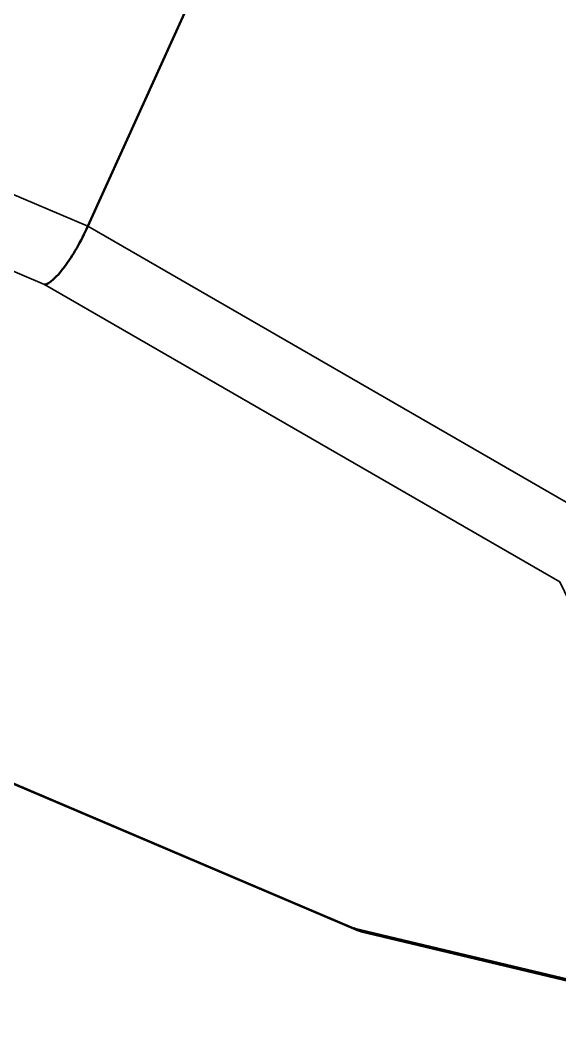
# Model space of a CAD drawing. Header units: inches. Extents: x -20.7 to 49, y -43 to 17.2.
# Drawn here: x -1.227 to 0.814, y -42.782 to -38.944 of the extents above; entities that cross this region are included whole.
import ezdxf

# ---------------------------------------------------------------- set-up
doc = ezdxf.new("R2010")
doc.units = ezdxf.units.IN
doc.header["$MEASUREMENT"] = 0
doc.layers.add('Visible (ANSI)', color=7, linetype='Continuous', lineweight=50)
doc.layers.add('Visible Narrow (ANSI)', color=7, linetype='Continuous', lineweight=35)

msp = doc.modelspace()

# ---------------------------------------------------------------- linework, layer by layer
at = {"layer": 'Visible (ANSI)'}
for p, q in [((-0.9715364411731812, -39.72464155549036), (0.378576015478964, -36.74042935575716)), ((0.05162062971318333, -42.39157442186902), (-8.017441641860012, -38.95955161796802)), ((1.681634197959618, -42.7824672325404), (0.06356393502211964, -42.3955116970258))]:
    msp.add_line(p, q, dxfattribs=at)
for centre, major_axis, ratio, start_param, end_param in [((-1.038731020002197, -39.73197166366391), (-0.1056609365750479, -0.2117307309073425), 0.2431713969212515, 0.1551350455965625, 1.725931372391464), ((0.1316451173878964, -42.16891166275315), (-0.07413537607440197, -0.2248817762006561), 0.5628905241386489, 6.095640673647811, 6.330378304245293)]:
    msp.add_ellipse(centre, major_axis=major_axis, ratio=ratio, start_param=start_param, end_param=end_param, dxfattribs=at)
at = {"layer": 'Visible Narrow (ANSI)'}
for p, q in [((-0.9715364411731812, -39.72464155549036), (-9.193471355253696, -36.22759726860662)), ((-9.179366116123479, -36.52368221170303), (-1.135167624048779, -39.94512967793058)), ((0.03520851334131473, -42.38206967701981), (-8.00898997873338, -38.96062221079227)), ((1.116377282802846, -40.93009910607263), (-0.9715364411731812, -39.72464155549036)), ((-1.135167624048778, -39.94512967793058), (0.814371350881523, -41.07069652990226)), ((0.814371350881523, -41.07069652990226), (1.627000420757247, -42.76274084073289)), ((1.627000420757247, -42.76274084073289), (0.03520851334131403, -42.38206967701981))]:
    msp.add_line(p, q, dxfattribs=at)

doc.saveas('drawing.dxf')
